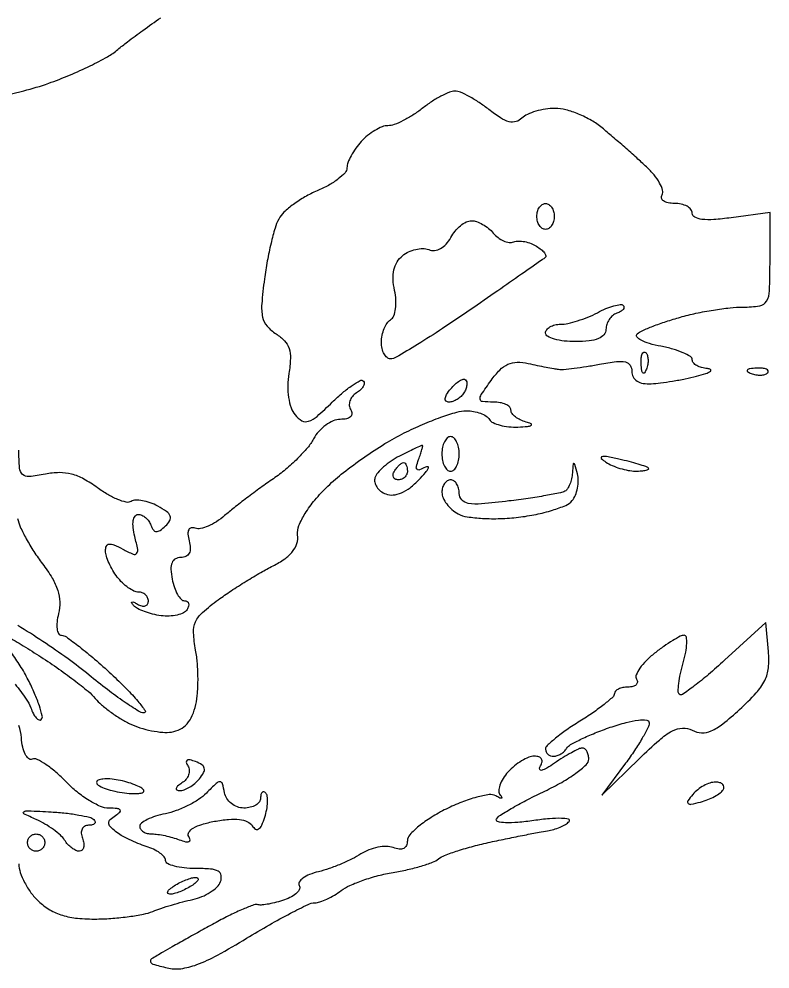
# Model space of a CAD drawing. Extents: x 0 to 102, y 0 to 135.
# Drawn here: x 94.16 to 101.52, y 86.41 to 95.71 of the extents above; entities that cross this region are included whole.
import ezdxf

# ---------------------------------------------------------------- set-up
doc = ezdxf.new("R2010")
doc.units = 0
doc.header["$MEASUREMENT"] = 0

msp = doc.modelspace()

# ---------------------------------------------------------------- linework, layer by layer
for points in [[(93.884978, 94.936477, 0.011256), (94.208036, 95.00941, 0.02434), (94.451836, 95.083019, 0.013896), (94.657318, 95.162642, 0.013837), (94.858354, 95.253662, 0.013805), (95.029385, 95.342794, 0.051504), (95.128636, 95.412303, -0.016929), (95.222822, 95.488469, -0.004726), (95.37526, 95.601187, -0.004763), (95.550246, 95.725511, -0.004989)], [(94.023571, 89.676979, -0.009799), (94.180703, 89.586393, -0.006867), (94.354214, 89.478504, -0.00954), (94.531105, 89.360296, -0.010321), (94.698704, 89.238399, -0.009887), (94.837933, 89.128267, -0.04819), (94.908952, 89.05726, 0.04278), (94.968705, 88.996212, 0.019857), (95.055651, 88.927202, 0.019503), (95.153286, 88.861519, 0.025696), (95.247352, 88.80991, 0.036002), (95.346561, 88.770462, 0.027572), (95.459647, 88.741424, 0.02822), (95.569063, 88.726027, 0.057179), (95.65586, 88.728706, 0.083959), (95.740197, 88.755965, 0.091727), (95.807966, 88.808897, 0.079834), (95.85892, 88.889196, 0.047512), (95.893674, 88.997259, 0.036088), (95.910135, 89.110736, 0.018806), (95.915041, 89.25369, 0.018603), (95.909051, 89.401499, 0.026942), (95.891912, 89.531011, -0.033402), (95.87162, 89.701209, -0.119179), (95.89169, 89.808249, -0.10639), (95.959929, 89.900947, -0.023824), (96.11385, 90.024554, -0.011235), (96.238696, 90.111161, -0.007467), (96.385492, 90.205064, -0.007518), (96.530788, 90.291986, -0.014539), (96.649953, 90.356316, 0.036207), (96.764665, 90.424815, 0.072024), (96.841606, 90.497143, 0.092271), (96.882984, 90.575003, 0.10196), (96.891594, 90.659759, -0.12247), (96.904514, 90.750294, -0.042489), (96.964737, 90.868734, -0.03643), (97.060927, 91.001174, -0.024995), (97.187694, 91.136987, -0.026121), (97.339159, 91.269197, -0.014332), (97.537185, 91.415633, -0.014253), (97.747254, 91.553134, -0.022058), (97.936786, 91.658394, -0.014361), (98.116129, 91.741541, -0.01562), (98.295047, 91.811796, -0.015244), (98.451367, 91.862291, -0.070607), (98.545143, 91.8756, -0.044594), (98.615226, 91.869337, -0.045248), (98.682734, 91.850749, -0.049328), (98.738123, 91.823464, -0.115749), (98.7705, 91.791, 0.14488), (98.806174, 91.759109, 0.045195), (98.874301, 91.734134, 0.040881), (98.959465, 91.718695, 0.03519), (99.050443, 91.716214, 0.010366), (99.143779, 91.722178, 0.116187), (99.178889, 91.733653, 0.60312), (99.178015, 91.747773, 0.042005), (99.13005, 91.764717, -0.046657), (99.073408, 91.78532, -0.05682), (99.02549, 91.81507, -0.067019), (98.992776, 91.848955, -0.159836), (98.982, 91.881803, 0.206757), (98.969054, 91.911772, 0.082714), (98.931137, 91.937171, 0.063066), (98.875136, 91.954444, 0.043333), (98.80885, 91.9602, -0.023026), (98.703261, 91.965065, -0.359299), (98.679361, 91.988801, -0.174639), (98.690495, 92.032991, -0.006798), (98.7877, 92.1732, -0.038882), (98.872401, 92.274267, -0.092163), (98.952454, 92.330424, -0.103803), (99.041095, 92.350345, -0.058511), (99.1512, 92.338999, 0.003429), (99.238378, 92.32017, 0.003475), (99.325423, 92.302624, 0.003383), (99.401372, 92.288395, 0.014185), (99.4473, 92.281451, 0.053432), (99.497727, 92.280698, 0.007704), (99.600241, 92.291734, 0.008665), (99.721483, 92.308817, 0.007312), (99.84915, 92.330986, -0.014932), (100.015357, 92.357245, -0.086857), (100.103613, 92.353142, -0.200817), (100.148937, 92.321052, -0.1405), (100.1664, 92.260133, 0.122965), (100.179808, 92.206437, 0.129769), (100.216725, 92.16661, 0.101281), (100.276804, 92.143768, 0.053549), (100.35675, 92.139409, 0.019579), (100.447615, 92.147764, 0.008887), (100.565738, 92.165449, 0.008784), (100.68981, 92.188534, 0.011912), (100.8009, 92.214, 0.014768), (100.890641, 92.239679, 0.076667), (100.936657, 92.262551, 0.526251), (100.93646, 92.278428, 0.131264), (100.90665, 92.288591, -0.048337), (100.849998, 92.297972, -0.065459), (100.80209, 92.317745, -0.08241), (100.769694, 92.344299, -0.181901), (100.7586, 92.373785, 0.260788), (100.740338, 92.406417, 0.035576), (100.668384, 92.443809, 0.033464), (100.569148, 92.479049, 0.022223), (100.451481, 92.506586, -0.023366), (100.33874, 92.533241, -0.051109), (100.256453, 92.566205, -0.103568), (100.216156, 92.599433, -0.402994), (100.218831, 92.628639, -0.074959), (100.267319, 92.659287, -0.011339), (100.373713, 92.703189, -0.012496), (100.502736, 92.749364, -0.010516), (100.641515, 92.791938, -0.016791), (100.794226, 92.829803, -0.012417), (100.965326, 92.861759, -0.01258), (101.128631, 92.883882, -0.02738), (101.254865, 92.8908, 0.036611), (101.419228, 92.902851, 0.230189), (101.486756, 92.948938, 0.122511), (101.515146, 93.049317, 0.007953), (101.52, 93.354482), (101.52, 93.818163), (101.1393, 93.765982, -0.015373), (100.96821, 93.74787, -0.047431), (100.852052, 93.750201, -0.08746), (100.782741, 93.770833, -0.284037), (100.7586, 93.809901, 0.175883), (100.745288, 93.846573, 0.092828), (100.707431, 93.877771, 0.073007), (100.65105, 93.898888, 0.053206), (100.584407, 93.906, -0.04742), (100.521296, 93.911999, -0.103245), (100.476614, 93.930643, -0.18072), (100.457284, 93.958172, -0.204833), (100.462062, 93.989891, 0.214431), (100.468037, 94.035208, 0.054361), (100.438421, 94.105262, 0.045609), (100.38353, 94.185542, 0.032514), (100.308776, 94.264841, 0.004768), (100.213684, 94.351731, 0.002668), (100.096454, 94.455692, 0.002662), (99.976837, 94.559513, 0.004328), (99.874035, 94.64625, 0.042256), (99.76927, 94.719118, 0.032605), (99.644402, 94.780685, 0.033472), (99.519263, 94.822985, 0.064853), (99.414733, 94.8366, 0.03705), (99.319791, 94.829555, 0.034384), (99.224463, 94.808551, 0.036215), (99.142287, 94.777806, 0.08898), (99.089554, 94.741114, -0.129438), (99.031368, 94.707182, -0.13216), (98.964507, 94.706666, -0.079456), (98.880169, 94.74369, -0.023573), (98.765125, 94.825714, 0.020113), (98.669838, 94.894649, 0.022593), (98.57286, 94.9529, 0.022614), (98.486667, 94.994589, 0.101668), (98.4321, 95.0058, 0.098475), (98.378205, 94.995082, 0.023705), (98.295406, 94.956097, 0.023429), (98.202904, 94.901365, 0.021348), (98.112915, 94.8366, -0.02474), (98.021635, 94.77184, -0.025483), (97.92528, 94.717102, -0.026274), (97.837295, 94.678533, -0.090394), (97.776218, 94.6674, 0.094996), (97.719697, 94.656564, 0.038824), (97.649214, 94.621954, 0.036624), (97.577166, 94.571889, 0.038704), (97.514612, 94.512689, 0.029876), (97.461028, 94.445859, 0.029779), (97.415729, 94.373048, 0.031185), (97.384072, 94.304865, 0.093349), (97.3746, 94.254572, -0.190007), (97.355737, 94.206726, -0.040801), (97.288517, 94.145574, -0.037186), (97.193754, 94.08318, -0.028046), (97.081551, 94.028723, 0.030998), (96.963297, 93.970464, 0.028923), (96.850264, 93.896802, 0.030152), (96.757681, 93.819502, 0.081036), (96.705706, 93.751573, 0.051407), (96.67006, 93.664525, 0.01283), (96.630449, 93.515798, 0.012975), (96.593732, 93.342414, 0.012714), (96.565778, 93.166181, 0.012788), (96.539681, 92.921628, 0.072639), (96.548068, 92.791343, 0.126748), (96.591328, 92.704346, 0.074874), (96.679995, 92.628486, -0.06389), (96.762088, 92.561302, -0.11113), (96.806833, 92.485972, -0.088858), (96.820545, 92.386788, -0.030261), (96.805919, 92.241554, 0.036094), (96.795147, 92.120454, 0.040979), (96.802756, 92.00419, 0.045342), (96.826942, 91.904442, 0.091307), (96.866365, 91.834065, 0.093483), (96.933971, 91.77808, 0.212145), (96.998701, 91.772426, 0.098224), (97.08127, 91.820449, 0.012879), (97.230787, 91.95928, -0.016895), (97.333212, 92.052865, -0.027459), (97.426881, 92.124315, -0.026268), (97.503697, 92.170801, -0.33058), (97.535269, 92.166131, -0.220723), (97.543711, 92.14307, -0.112018), (97.53418, 92.112971, -0.076295), (97.507427, 92.080027, -0.045746), (97.467061, 92.049659, 0.080983), (97.427859, 92.015608, 0.091762), (97.403527, 91.972209, 0.100716), (97.397663, 91.926359, 0.120589), (97.411054, 91.885059, -0.134697), (97.422136, 91.847345, -0.213861), (97.409144, 91.816902, -0.137145), (97.370659, 91.797185, -0.050262), (97.309289, 91.791, 0.10085), (97.240576, 91.776998, 0.056976), (97.166336, 91.734897, 0.05353), (97.098153, 91.673057, 0.059015), (97.047178, 91.600013, -0.053218), (96.987809, 91.51281, -0.02124), (96.889504, 91.406552, -0.020733), (96.77286, 91.299977, -0.024538), (96.653949, 91.209618, 0.006699), (96.528833, 91.121401, 0.005028), (96.393436, 91.0211, 0.005084), (96.26792, 90.924127, 0.011619), (96.175758, 90.847874, -0.035692), (96.096671, 90.78861, -0.04175), (96.013862, 90.744622, -0.046388), (95.9392, 90.72053, -0.147513), (95.887466, 90.724339, 0.128339), (95.848312, 90.728708, 0.251586), (95.823808, 90.710575, 0.137362), (95.81659, 90.667949, 0.037644), (95.828942, 90.60027, -0.052325), (95.839701, 90.529673, -0.129532), (95.828827, 90.478895, -0.169967), (95.797114, 90.448421, -0.107607), (95.746499, 90.4374, 0.125165), (95.693097, 90.423819, 0.174798), (95.660648, 90.387313, 0.108833), (95.650061, 90.323222, 0.033959), (95.661894, 90.2259, 0.034301), (95.683216, 90.144921, 0.047693), (95.713869, 90.076528, 0.057428), (95.748599, 90.029034, 0.20914), (95.782055, 90.0144, -0.132188), (95.808026, 90.007412, -0.190183), (95.822633, 89.988945, -0.143618), (95.822859, 89.960911, -0.069195), (95.80823, 89.927745, -0.143488), (95.773357, 89.896398, -0.054574), (95.711057, 89.874492, -0.048282), (95.633897, 89.864201, -0.042333), (95.552636, 89.868146, -0.028032), (95.470402, 89.88389, -0.027955), (95.390368, 89.908746, -0.029112), (95.323206, 89.938354, -0.089872), (95.283949, 89.968365, -0.037077), (95.2647, 89.992926, -0.500594), (95.267942, 90.002159, -0.191685), (95.284875, 90.000906, -0.017389), (95.32305, 89.980671, 0.065278), (95.363537, 89.963942, 0.132461), (95.397736, 89.964009, 0.184187), (95.420182, 89.980361, 0.145228), (95.4288, 90.009407, 0.106802), (95.421414, 90.04359, 0.099453), (95.400476, 90.072682, 0.095941), (95.369186, 90.092186, 0.091782), (95.332377, 90.099, -0.11302), (95.287508, 90.109273, -0.04167), (95.231264, 90.14249, -0.038672), (95.173692, 90.1904, -0.037549), (95.123567, 90.24705, -0.030117), (95.080354, 90.311718, -0.026895), (95.043404, 90.383549, -0.027866), (95.017278, 90.451796, -0.071407), (95.008491, 90.503827, -0.103667), (95.017054, 90.550395, -0.277807), (95.043031, 90.569752, -0.127348), (95.091462, 90.562191, -0.020798), (95.177725, 90.520542, 0.018127), (95.279527, 90.470718, 0.317552), (95.313689, 90.477503, 0.243896), (95.324573, 90.515167, 0.012194), (95.295454, 90.644465, -0.032537), (95.279641, 90.730941, -0.066423), (95.280802, 90.799804, -0.108251), (95.297724, 90.844068, -0.252673), (95.327979, 90.8604, -0.10787), (95.364028, 90.852531, -0.067702), (95.400616, 90.829336, -0.06315), (95.432175, 90.79508, -0.066817), (95.453475, 90.75465, 0.066187), (95.477663, 90.708597, 0.228941), (95.506347, 90.692745, 0.168977), (95.543261, 90.703362, 0.034809), (95.596508, 90.746813, 0.073212), (95.638698, 90.8, 0.227916), (95.642092, 90.844403, 0.149414), (95.607714, 90.887925, 0.028564), (95.520734, 90.941075, 0.037185), (95.445862, 90.974247, 0.041858), (95.369782, 90.994409, 0.046209), (95.303266, 90.999946, 0.136911), (95.259664, 90.98734, -0.198527), (95.212497, 90.97965, -0.039061), (95.129012, 91.006247, -0.035964), (95.030326, 91.054945, -0.02659), (94.928692, 91.122038, 0.03417), (94.796327, 91.206567, 0.061285), (94.67663, 91.254042, 0.066144), (94.555468, 91.269031, 0.047131), (94.419279, 91.254926, -0.021829), (94.259486, 91.230163, -0.214812), (94.196244, 91.250637, -0.193595), (94.165964, 91.312996, -0.017398), (94.1598, 91.490096, 0.014735)], [(94.147236, 90.820819, 0.059388), (94.173578, 90.738281, 0.018556), (94.231906, 90.621928, 0.018255), (94.307264, 90.495724, 0.019202), (94.390439, 90.377527, -0.027953), (94.485786, 90.236868, -0.056988), (94.540849, 90.115517, -0.070026), (94.560508, 90.002549, -0.069706), (94.548275, 89.888358, 0.034321), (94.533691, 89.806963, 0.05955), (94.534397, 89.73838, 0.089231), (94.549056, 89.692178, 0.278259), (94.575874, 89.676, -0.157017), (94.624855, 89.66023, -0.0091), (94.752613, 89.564873, -0.013108), (94.902068, 89.442625, -0.009216), (95.063936, 89.297696, -0.01011), (95.214216, 89.152297, -0.019924), (95.326468, 89.029815, -0.022326), (95.396792, 88.938707, -0.597867), (95.3859, 88.916996, -0.149777), (95.333356, 88.931494, -0.008678), (95.192609, 89.0245, -0.012562), (95.027336, 89.144097, -0.008866), (94.847532, 89.286333, 0.015252), (94.641181, 89.445326, 0.010055), (94.394913, 89.615942, 0.010121), (94.148459, 89.772362, 0.019225)], [(94.123489, 89.197096, -0.012364), (94.232431, 89.051617, -0.070263), (94.276789, 88.965941, 0.033303), (94.301647, 88.907801, 0.065464), (94.33005, 88.866404, 0.11446), (94.357079, 88.847481, 0.300659), (94.379193, 88.851993, 0.262498), (94.388884, 88.886741, 0.019429), (94.360568, 88.98511, 0.023), (94.314417, 89.105839, 0.015158), (94.250897, 89.240265, 0.021712), (94.173167, 89.37756, 0.021861), (94.083987, 89.507274, 0.022304)], [(94.1598, 87.4363, 0.081511), (94.173511, 87.352756, 0.039834), (94.21616, 87.253257, 0.03814), (94.278243, 87.154413, 0.044916), (94.351665, 87.071846, 0.054751), (94.46269, 86.988353, 0.059713), (94.586089, 86.933819, 0.051067), (94.734586, 86.904522, 0.026871), (94.922715, 86.897178, 0.015433), (95.080298, 86.904365, 0.014567), (95.240217, 86.921311, 0.0147), (95.380873, 86.944602, 0.048136), (95.4711, 86.971497, -0.016162), (95.551815, 87.001288, -0.007954), (95.656197, 87.034189, -0.007884), (95.765766, 87.064946, -0.011384), (95.863619, 87.088388, 0.04549), (95.95268, 87.116259, 0.044791), (96.035724, 87.159886, 0.048466), (96.101196, 87.211768, 0.109796), (96.135913, 87.26417, 0.134102), (96.142001, 87.32497, 0.234889), (96.112937, 87.364981, 0.102216), (96.037692, 87.386408, 0.018427), (95.891445, 87.3918, -0.025407), (95.778995, 87.397518, -0.040285), (95.684199, 87.414977, -0.048367), (95.617, 87.440218, -0.286153), (95.598, 87.470699, 0.184582), (95.584864, 87.505071, 0.054043), (95.542085, 87.543563, 0.046323), (95.480513, 87.579816, 0.035538), (95.40765, 87.607953, -0.022102), (95.326732, 87.636729, -0.016923), (95.240975, 87.674995, -0.017212), (95.163021, 87.716372, -0.038279), (95.107546, 87.754236, -0.034131), (95.054169, 87.803335, -0.192032), (95.040091, 87.838637, -0.212263), (95.054792, 87.871706, -0.042243), (95.107546, 87.911787, 0.044928), (95.150033, 87.944428, 0.412814), (95.150936, 87.965458, 0.190544), (95.122553, 87.979313, 0.017532), (95.042778, 87.982705, -0.101741), (94.958917, 88.000597, -0.034228), (94.847482, 88.058813, -0.032399), (94.729735, 88.141922, -0.031864), (94.623014, 88.239977, 0.022838), (94.522677, 88.335562, 0.031704), (94.42401, 88.410894, 0.03273), (94.338707, 88.460106, 0.208722), (94.289936, 88.462366, -0.277168), (94.255079, 88.468548, -0.097584), (94.222665, 88.510317, -0.062882), (94.197442, 88.581662, -0.035332), (94.184271, 88.672769, 0.063538), (94.160164, 88.791784, 0.022659)]]:
    msp.add_lwpolyline(points, format="xyb")
for points in [[(99.3204, 93.906, -0.148195), (99.352663, 93.896223, -0.098894), (99.380149, 93.868723, -0.082425), (99.398681, 93.827614, -0.064853), (99.405, 93.7791, -0.064853), (99.398681, 93.730586, -0.082425), (99.380149, 93.689477, -0.098894), (99.352663, 93.661977, -0.148195), (99.3204, 93.6522, -0.148195), (99.288137, 93.661977, -0.098894), (99.260651, 93.689477, -0.082425), (99.242119, 93.730586, -0.064853), (99.2358, 93.7791, -0.064853), (99.242119, 93.827614, -0.082425), (99.260651, 93.868723, -0.098894), (99.288137, 93.896223, -0.148195)], [(98.593918, 93.7368, -0.08564), (98.644737, 93.728031, -0.043663), (98.703834, 93.701, -0.041684), (98.761535, 93.66156, -0.048831), (98.808627, 93.614929, 0.058623), (98.854719, 93.571036, 0.06037), (98.909307, 93.539544, 0.066885), (98.963764, 93.524526, 0.122066), (99.009335, 93.52944, -0.088935), (99.056483, 93.537676, -0.046036), (99.11621, 93.531896, -0.043807), (99.178371, 93.514288, -0.050707), (99.23335, 93.486711, -0.031008), (99.278212, 93.454122, -0.056819), (99.309537, 93.421626, -0.089516), (99.323604, 93.394271, -0.309451), (99.31795, 93.376236, -0.014379), (99.287153, 93.3534, -0.000178), (99.085581, 93.21284, -0.000527), (98.852199, 93.050587, -0.000345), (98.582867, 92.864036, -0.005474), (98.310138, 92.679793, -0.008052), (98.066209, 92.524446, -0.004326), (97.857962, 92.398957, -0.134215), (97.800317, 92.3832, -0.181521), (97.766988, 92.395712, -0.091204), (97.738649, 92.431436, -0.071141), (97.719451, 92.484576, -0.051204), (97.713, 92.547407, -0.049474), (97.719638, 92.614325, -0.047423), (97.739306, 92.679637, -0.051144), (97.76822, 92.733913, -0.106788), (97.802553, 92.766961, 0.165568), (97.833568, 92.804612, 0.056986), (97.85106, 92.873968, 0.048808), (97.85417, 92.961121, 0.038602), (97.841092, 93.054574, -0.042158), (97.82666, 93.163322, -0.068832), (97.834987, 93.255825, -0.080002), (97.866231, 93.332511, -0.083071), (97.919661, 93.394384, -0.063122), (97.978634, 93.431906, -0.053687), (98.048394, 93.456058, -0.056111), (98.117909, 93.464011, -0.092317), (98.175932, 93.453315, 0.119127), (98.233174, 93.445874, 0.098058), (98.292115, 93.464323, 0.084109), (98.346826, 93.507373, 0.061304), (98.391486, 93.57075, -0.048717), (98.4339, 93.634269, -0.049466), (98.487608, 93.688023, -0.054261), (98.543978, 93.724839, -0.118082)], [(100.0818, 92.907325, -0.22562), (100.088929, 92.889129, -0.155209), (100.08061, 92.8682, -0.090689), (100.055861, 92.847202, -0.044953), (100.01835, 92.829868, 0.091153), (99.977927, 92.806463, 0.068411), (99.943664, 92.767988, 0.067172), (99.920516, 92.720889, 0.080841), (99.9126, 92.67225, -0.182916), (99.892855, 92.620084, -0.11615), (99.839197, 92.582111, -0.069939), (99.748082, 92.559334, -0.026332), (99.6165, 92.5524, -0.027026), (99.503042, 92.558537, -0.042582), (99.407379, 92.577251, -0.052312), (99.340035, 92.60437, -0.277684), (99.3204, 92.637, -0.169851), (99.331725, 92.669377, -0.093355), (99.36389, 92.697115, -0.074307), (99.411816, 92.716098, -0.055147), (99.46845, 92.722847, 0.052688), (99.539982, 92.731016, 0.0212), (99.635138, 92.756469, 0.020697), (99.736165, 92.792793, 0.024623), (99.828, 92.835555, -0.021472), (99.912097, 92.875359, -0.030897), (99.989797, 92.902615, -0.031413), (100.05304, 92.916278, -0.229809)], [(100.302112, 92.444887, -0.126455), (100.318461, 92.417229, -0.060344), (100.325158, 92.376172, -0.05415), (100.321992, 92.329003, -0.051402), (100.308791, 92.282737, -0.054073), (100.290048, 92.247487, -0.470617), (100.27463, 92.246028, -0.168741), (100.262674, 92.270711, -0.018894), (100.257679, 92.33385, -0.028489), (100.258609, 92.392747, -0.077125), (100.267976, 92.433354, -0.208169), (100.283597, 92.448797, -0.296942)], [(101.38605, 92.291921, 0.018894), (101.322911, 92.286926, 0.168741), (101.298228, 92.27497, 0.470617), (101.299687, 92.259552, 0.054073), (101.334938, 92.240809, 0.051402), (101.381203, 92.227608, 0.05415), (101.428372, 92.224442, 0.060344), (101.469429, 92.231139, 0.126455), (101.497087, 92.247488, 0.296942), (101.500997, 92.266003, 0.208169), (101.485554, 92.281624, 0.077125), (101.444947, 92.290991, 0.028489)], [(98.537227, 92.179373, -0.161573), (98.547976, 92.15795, -0.069134), (98.548189, 92.125525, -0.058241), (98.538648, 92.087814, -0.04739), (98.520179, 92.050429, -0.0641), (98.492177, 92.015914, -0.051744), (98.454368, 91.986705, -0.053409), (98.412985, 91.966834, -0.085443), (98.374448, 91.9602, -0.176123), (98.346281, 91.970439, -0.256649), (98.336913, 91.994521, -0.110288), (98.35161, 92.034643, -0.030483), (98.391497, 92.089144, -0.030935), (98.435311, 92.135746, -0.05004), (98.478448, 92.168839, -0.066988), (98.514777, 92.185088, -0.274667)], [(98.3898, 91.6218, 0.191087), (98.357493, 91.608985, 0.088204), (98.330051, 91.572097, 0.068025), (98.311434, 91.517354, 0.048028), (98.3052, 91.4526, 0.048028), (98.311434, 91.387846, 0.068025), (98.330051, 91.333102, 0.088204), (98.357493, 91.296215, 0.191087), (98.3898, 91.2834, 0.191087), (98.422107, 91.296215, 0.088204), (98.449549, 91.333102, 0.068025), (98.468166, 91.387846, 0.048028), (98.4744, 91.4526, 0.048028), (98.468166, 91.517354, 0.068025), (98.449549, 91.572097, 0.088204), (98.422107, 91.608985, 0.191087)], [(98.112195, 91.535953, 0.09206), (98.099241, 91.532632, 0.001932), (98.038967, 91.504374, 0.004424), (97.968709, 91.47034, 0.002958), (97.888881, 91.430203, 0.030735), (97.807926, 91.382417, 0.031331), (97.733985, 91.325347, 0.032989), (97.676474, 91.267775, 0.100414), (97.649196, 91.219994, 0.132059), (97.646702, 91.17552, 0.095181), (97.665985, 91.129448, 0.083412), (97.704052, 91.088799, 0.071456), (97.75531, 91.06019, 0.116609), (97.826725, 91.050545, 0.076576), (97.907466, 91.071229, 0.062226), (97.99331, 91.121288, 0.039494), (98.079595, 91.198688, 0.012932), (98.143345, 91.269237, 0.060137), (98.173767, 91.314788, 0.503855), (98.167297, 91.327692, 0.173344), (98.142773, 91.323465, -0.033023), (98.086122, 91.296242, -0.313877), (98.06131, 91.301956, -0.255943), (98.054738, 91.329404, -0.025084), (98.076668, 91.396422, 0.01049), (98.09607, 91.450337, 0.018785), (98.109388, 91.49548, 0.015011), (98.117158, 91.530344, 0.491533)], [(100.0395, 91.400969, 0.007762), (99.917328, 91.426312, 0.103987), (99.87179, 91.425483, 0.593089), (99.867143, 91.408994, 0.045015), (99.9126, 91.371865, 0.047271), (99.972957, 91.338857, 0.028277), (100.049855, 91.310836, 0.028137), (100.130303, 91.291435, 0.043125), (100.20165, 91.284695, 0.01745), (100.26154, 91.286307, 0.040932), (100.305814, 91.29271, 0.094548), (100.327929, 91.302427, 0.491546), (100.32855, 91.313799, 0.097072), (100.30295, 91.328392, 0.007915), (100.229101, 91.351944, 0.010398), (100.139278, 91.377007, 0.007812)], [(97.929493, 91.368, -0.210953), (97.943759, 91.361701, -0.081139), (97.955841, 91.343149, -0.061769), (97.964064, 91.315789, -0.042167), (97.9668, 91.2834, -0.105053), (97.959942, 91.25112, -0.099167), (97.940482, 91.223651, -0.09642), (97.911407, 91.20524, -0.093332), (97.877207, 91.1988, -0.108972), (97.847179, 91.205423, -0.182303), (97.829291, 91.223651, -0.161196), (97.826659, 91.251074, -0.082592), (97.8399, 91.2834, -0.029505), (97.862657, 91.315783, -0.035638), (97.887786, 91.343149, -0.038439), (97.911665, 91.362455, -0.151918)], [(99.6333, 91.258186, 0.003144), (99.608792, 91.350246, 0.288257), (99.598953, 91.359285, 0.442783), (99.59061, 91.352917, 0.004174), (99.584014, 91.267243, -0.038731), (99.575571, 91.209791, -0.040928), (99.558444, 91.15542, -0.044554), (99.53582, 91.111536, -0.120835), (99.51075, 91.087457, -0.083215), (99.465456, 91.070476, -0.005092), (99.323044, 91.0442, -0.007467), (99.151807, 91.017033, -0.005452), (98.96085, 90.991776, -0.008328), (98.693248, 90.96386, -0.059652), (98.563538, 90.967996, -0.16862), (98.499718, 91.001639, -0.190134), (98.4744, 91.065812, 0.061746), (98.468096, 91.116664, 0.080147), (98.449549, 91.159735, 0.097771), (98.422065, 91.188565, 0.154813), (98.3898, 91.1988, 0.14491), (98.357538, 91.189249, 0.099365), (98.330051, 91.162397, 0.083557), (98.311527, 91.122248, 0.066486), (98.3052, 91.074877, 0.106557), (98.316766, 91.021223, 0.056278), (98.351773, 90.96243, 0.052259), (98.403107, 90.907759, 0.05532), (98.463748, 90.866101, 0.08618), (98.552901, 90.83661, 0.022714), (98.702919, 90.821239, 0.022364), (98.877903, 90.819145, 0.021286), (99.055306, 90.832532, 0.020915), (99.227841, 90.860325, 0.024594), (99.388211, 90.901395, 0.024597), (99.518213, 90.948713, 0.120532), (99.580544, 90.994944, 0.075073), (99.61295, 91.048657, 0.048841), (99.634085, 91.118111, 0.048136), (99.641594, 91.191774, 0.064911)], [(101.504925, 89.518371), (101.4777, 89.8029), (101.07412, 89.43098, -0.009448), (100.916571, 89.291203, -0.015549), (100.777599, 89.179804, -0.009308), (100.661049, 89.095539, -0.362984), (100.631416, 89.098184, -0.209897), (100.620055, 89.127336, -0.020201), (100.626477, 89.204935, -0.022979), (100.642797, 89.300625, -0.016109), (100.669541, 89.406653, 0.021847), (100.69434, 89.509948, 0.038759), (100.704332, 89.596879, 0.050537), (100.700395, 89.6583, 0.36667), (100.679503, 89.676, 0.121335), (100.641218, 89.66657, 0.015228), (100.566267, 89.624308, 0.017183), (100.479092, 89.567412, 0.013478), (100.388503, 89.500026, 0.030166), (100.306322, 89.426949, 0.044618), (100.244633, 89.352883, 0.053996), (100.209446, 89.288076, 0.240244), (100.212887, 89.246226, -0.156119), (100.220227, 89.216721, -0.191389), (100.208113, 89.191261, -0.128051), (100.176136, 89.17405, -0.059835), (100.129093, 89.1684, 0.046033), (100.078446, 89.163727, 0.064525), (100.035275, 89.149762, 0.082833), (100.005672, 89.129202, 0.193001), (99.994924, 89.10495, -0.203907), (99.978807, 89.070549, -0.013864), (99.894581, 88.999227, -0.01807), (99.785467, 88.918197, -0.012468), (99.656524, 88.834143, 0.013585), (99.527751, 88.749788, 0.019634), (99.419137, 88.667842, 0.015762), (99.336256, 88.595568, 0.208477), (99.3204, 88.559193, 0.117027), (99.326518, 88.533411, 0.100549), (99.343785, 88.511455, 0.092896), (99.369605, 88.496716, 0.083554), (99.400007, 88.4916, 0.082592), (99.433965, 88.497248, 0.053447), (99.470151, 88.514125, 0.052174), (99.502976, 88.538948, 0.066475), (99.527006, 88.568281, -0.127839), (99.565503, 88.605085, -0.014837), (99.672278, 88.660532, -0.017061), (99.805783, 88.719378, -0.013163), (99.954999, 88.774646, -0.016531), (100.109134, 88.821539, -0.036439), (100.229943, 88.844702, -0.052593), (100.311544, 88.84564, -0.387058), (100.3356, 88.81922, -0.119067), (100.323659, 88.769787, -0.013342), (100.267726, 88.667578, -0.0156), (100.193025, 88.548056, -0.012063), (100.104541, 88.422505), (99.873481, 88.1109), (100.239863, 88.468919, -0.01287), (100.435552, 88.650536, -0.058101), (100.563449, 88.739224, -0.110976), (100.663716, 88.766886, -0.135708), (100.758259, 88.745582, 0.115745), (100.849272, 88.72128, 0.111591), (100.94293, 88.739467, 0.065179), (101.057152, 88.808594, 0.016791), (101.221211, 88.949034, 0.020768), (101.384077, 89.111152, 0.071086), (101.468744, 89.23379, 0.090974), (101.504603, 89.358092, 0.048738)], [(99.67995, 88.571763, 0.094767), (99.643847, 88.562205, 0.012929), (99.57407, 88.526442, 0.014488), (99.492855, 88.479026, 0.011776), (99.408606, 88.423713, -0.017643), (99.332332, 88.374905, -0.068915), (99.280827, 88.35335, -0.377389), (99.263586, 88.361956, -0.238389), (99.265549, 88.38585, 0.071191), (99.284477, 88.429654, 0.186474), (99.281013, 88.463165, 0.197366), (99.256277, 88.484399, 0.080082), (99.211605, 88.4916, 0.096624), (99.156174, 88.480787, 0.038465), (99.086533, 88.446094, 0.036249), (99.015044, 88.395964, 0.037823), (98.952627, 88.336685, 0.042912), (98.903649, 88.272228, 0.059099), (98.872306, 88.20667, 0.074312), (98.861992, 88.149845, 0.194381), (98.876065, 88.111621, -0.044371), (98.893394, 88.088735, -0.523404), (98.889696, 88.080109, -0.165339), (98.871598, 88.082407, -0.017105), (98.833107, 88.10285, 0.167381), (98.768866, 88.115256, 0.02926), (98.646243, 88.090471, 0.028928), (98.499908, 88.042662, 0.022397), (98.346657, 87.974518, 0.023747), (98.201197, 87.893025, 0.031854), (98.078383, 87.805005, 0.033071), (97.989915, 87.722316, 0.190514), (97.9668, 87.663853, -0.099087), (97.957312, 87.616444, -0.182507), (97.930691, 87.588216, -0.147272), (97.887147, 87.581135, -0.058863), (97.827979, 87.596168, 0.092989), (97.761891, 87.60826, 0.04729), (97.677524, 87.599881, 0.044742), (97.589268, 87.574223, 0.050514), (97.510729, 87.534002, -0.028881), (97.425439, 87.485565, -0.01554), (97.315356, 87.43539, -0.015428), (97.199602, 87.39106, -0.023342), (97.09619, 87.360402, 0.033515), (97.009049, 87.33263, 0.060466), (96.94324, 87.296991, 0.094683), (96.907445, 87.259697, 0.29017), (96.907068, 87.226211, -0.238687), (96.909969, 87.192155, -0.103792), (96.883978, 87.153377, -0.069991), (96.832457, 87.115518, -0.041561), (96.762478, 87.08503, -0.016913), (96.684331, 87.061369, -0.019167), (96.607939, 87.044139, -0.01873), (96.542442, 87.034504, -0.092482), (96.505412, 87.037318, 0.154022), (96.46365, 87.035422, 0.011653), (96.356984, 86.993521, 0.015199), (96.230099, 86.935634, 0.010956), (96.09209, 86.863729, 0.000962), (95.946204, 86.783243, 0.000867), (95.7955, 86.699379, 0.000868), (95.660681, 86.623739, 0.002756), (95.570869, 86.572492, 0.009791), (95.460173, 86.50559, 0.329697), (95.449634, 86.47847, 0.263326), (95.472246, 86.455671, 0.007165), (95.612958, 86.418203, 0.095654), (95.746783, 86.410811, 0.055468), (95.903493, 86.450221, 0.036327), (96.105858, 86.542986, 0.011702), (96.391507, 86.708761, -0.00732), (96.614786, 86.84097, -0.010019), (96.819804, 86.952953, -0.00713), (96.993372, 87.040167, -0.106796), (97.05884, 87.056091, 0.075616), (97.109575, 87.065152, 0.026763), (97.178255, 87.09268, 0.025845), (97.251626, 87.131476, 0.027593), (97.318953, 87.176873, -0.058031), (97.402798, 87.226279, -0.020669), (97.53235, 87.277307, -0.020186), (97.680453, 87.322072, -0.022449), (97.826553, 87.352947, 0.015049), (97.968081, 87.380676, 0.016819), (98.102474, 87.416024, 0.016316), (98.214317, 87.453518, 0.080536), (98.271916, 87.486254, -0.078709), (98.331918, 87.520644, -0.01264), (98.45964, 87.565547, -0.013706), (98.614154, 87.610879, -0.011646), (98.779516, 87.650415, -0.001961), (98.94874, 87.686035, -0.002083), (99.114876, 87.719604, -0.001982), (99.258127, 87.747339, -0.009596), (99.339827, 87.761203, 0.034625), (99.400629, 87.77468, 0.029666), (99.462314, 87.796963, 0.030767), (99.51604, 87.824084, 0.071281), (99.551327, 87.852116, 0.573155), (99.544972, 87.873908, 0.054882), (99.476658, 87.883291, 0.029461), (99.358952, 87.879517, 0.01332), (99.205616, 87.861401, -0.01463), (99.04882, 87.843294, -0.031294), (98.927035, 87.840474, -0.048926), (98.850738, 87.851007, -0.510927), (98.840514, 87.8758, -0.113817), (98.878722, 87.914404, -0.009704), (98.998735, 87.987079, -0.012446), (99.14737, 88.068317, -0.009319), (99.314848, 88.1506, 0.020085), (99.478994, 88.23568, 0.028183), (99.617513, 88.325389, 0.027547), (99.7191, 88.408576, 0.210418), (99.7434, 88.463761, 0.05481), (99.738706, 88.506452, 0.078197), (99.724762, 88.541868, 0.101599), (99.704136, 88.564745, 0.177953)], [(95.891865, 88.438451, 0.031222), (95.837429, 88.455528, 0.188599), (95.808622, 88.451725, 0.345094), (95.80043, 88.432462, 0.072904), (95.815945, 88.396572, -0.124814), (95.828921, 88.355388, -0.099555), (95.822329, 88.309136, -0.089298), (95.797091, 88.264866, -0.077634), (95.756889, 88.229637, 0.030683), (95.715728, 88.19988, 0.153319), (95.700329, 88.176336, 0.369975), (95.707513, 88.160825, 0.104058), (95.735691, 88.154495, 0.095966), (95.7792, 88.162312, 0.043062), (95.83159, 88.187955, 0.040518), (95.88399, 88.225542, 0.043736), (95.9282, 88.27022, 0.043043), (95.970259, 88.330823, 0.185426), (95.976869, 88.373412, 0.199841), (95.953213, 88.407461, 0.050719)], [(95.13395, 88.258267, 0.027247), (95.052393, 88.269295, 0.046468), (94.983695, 88.268405, 0.063359), (94.936074, 88.257136, 0.312595), (94.9212, 88.23567, 0.264436), (94.936422, 88.2089, 0.038964), (94.994441, 88.180239, 0.035452), (95.075004, 88.154426, 0.023372), (95.170532, 88.13581, 0.019964), (95.263731, 88.125912, 0.042951), (95.335877, 88.127353, 0.081842), (95.377381, 88.1388, 0.45015), (95.383282, 88.158406, 0.133462), (95.356075, 88.183847, 0.026397), (95.294951, 88.212157, 0.026254), (95.218082, 88.238353, 0.021771)], [(96.174934, 88.133952, 0.023757), (96.154574, 88.222552, 0.340373), (96.130246, 88.240713, 0.187684), (96.094007, 88.225989, 0.008674), (95.997206, 88.131309, -0.052587), (95.92141, 88.069184, -0.02853), (95.817002, 88.008782, -0.028098), (95.702551, 87.958868, -0.039438), (95.595356, 87.928481, 0.026658), (95.499155, 87.903845, 0.038876), (95.417977, 87.871261, 0.044171), (95.360267, 87.836059, 0.238049), (95.3442, 87.804225, 0.159226), (95.353425, 87.775991, 0.096899), (95.379444, 87.751945, 0.078635), (95.418297, 87.735707, 0.0598), (95.464181, 87.7302, -0.035287), (95.520657, 87.726209, -0.016893), (95.592303, 87.713551, -0.016654), (95.666537, 87.695231, -0.02279), (95.731859, 87.673523, 0.026658), (95.792734, 87.653815, 0.15204), (95.826298, 87.655224, 0.363994), (95.836756, 87.673118, 0.096369), (95.824118, 87.706547, -0.29599), (95.825008, 87.74701, -0.111562), (95.868348, 87.787472, -0.060513), (95.954059, 87.82452, -0.02542), (96.076396, 87.853975, -0.023905), (96.215351, 87.873223, -0.052176), (96.322757, 87.871675, -0.073901), (96.400171, 87.850565, -0.152026), (96.447107, 87.809773, 0.115029), (96.478576, 87.778129, 0.299948), (96.509187, 87.778854, 0.137487), (96.53927, 87.815229, 0.027614), (96.569376, 87.894597, 0.029783), (96.588391, 87.969762, 0.037316), (96.596543, 88.041187, 0.040793), (96.594049, 88.099825, 0.166862), (96.578625, 88.131375, 0.135677), (96.559671, 88.142119, 0.260065), (96.543295, 88.137712, 0.150677), (96.532073, 88.11717, 0.050256), (96.5286, 88.0827, -0.162244), (96.516053, 88.045052, -0.096249), (96.480626, 88.012993, -0.077604), (96.427745, 87.991336, -0.058521), (96.365284, 87.984, -0.087168), (96.300859, 87.995318, -0.080033), (96.242001, 88.028049, -0.082102), (96.197617, 88.076684, -0.099708)], [(100.985452, 88.2378, 0.080412), (100.931649, 88.229091, 0.044208), (100.870304, 88.202478, 0.042626), (100.811284, 88.163567, 0.052548), (100.764124, 88.117556, 0.020349), (100.714999, 88.053206, 0.366318), (100.717186, 88.02922, 0.250532), (100.745054, 88.021005, 0.012863), (100.839683, 88.043168, 0.030009), (100.91018, 88.0662, 0.030484), (100.977032, 88.097405, 0.032005), (101.031471, 88.131662, 0.098207), (101.061011, 88.163412, 0.148456), (101.068482, 88.19163, 0.191611), (101.05778, 88.215948, 0.132756), (101.028654, 88.232379, 0.062494)], [(94.477595, 87.946352, -0.013515), (94.61958, 87.934672, -0.01773), (94.748319, 87.915931, -0.01536), (94.852936, 87.893553, -0.136832), (94.893545, 87.870655, -0.130519), (94.905835, 87.849477, -0.259323), (94.901341, 87.831207, -0.155161), (94.879178, 87.818687, -0.051643), (94.841649, 87.8148, 0.127746), (94.803662, 87.804934, 0.158048), (94.778896, 87.7783, 0.128612), (94.771463, 87.737387, 0.07271), (94.782594, 87.6879, -0.052766), (94.795574, 87.639296, -0.095424), (94.794149, 87.598277, -0.144142), (94.77906, 87.571385, -0.195736), (94.753549, 87.561, -0.110377), (94.718886, 87.568746, -0.05002), (94.678771, 87.592775, -0.046162), (94.639794, 87.62779, -0.046967), (94.608154, 87.669172, 0.070477), (94.567689, 87.71725, 0.025666), (94.498245, 87.773305, 0.024846), (94.41493, 87.827667, 0.027141), (94.329, 87.871768, -0.01068), (94.208047, 87.928897, -0.617859), (94.208022, 87.948097, -0.128051), (94.252261, 87.957548, -0.002699)], [(94.329, 87.7302, -0.099038), (94.361287, 87.723741, -0.097945), (94.388749, 87.705349, -0.097945), (94.407141, 87.677887, -0.099038), (94.4136, 87.6456, -0.099038), (94.407141, 87.613313, -0.097945), (94.388749, 87.585851, -0.097945), (94.361287, 87.567459, -0.099038), (94.329, 87.561, -0.099038), (94.296713, 87.567459, -0.097945), (94.269251, 87.585851, -0.097945), (94.250859, 87.613313, -0.099038), (94.2444, 87.6456, -0.099038), (94.250859, 87.677887, -0.097945), (94.269251, 87.705349, -0.097945), (94.296713, 87.723741, -0.099038)], [(95.8941, 87.304609, -0.190341), (95.91375, 87.296847, -0.335455), (95.916572, 87.280519, -0.102785), (95.8953, 87.254271, -0.027796), (95.8518, 87.2226, -0.026766), (95.797004, 87.19121, -0.024204), (95.737326, 87.164681, -0.024967), (95.681529, 87.146192, -0.067616), (95.6403, 87.140591, -0.190341), (95.62065, 87.148353, -0.335455), (95.617828, 87.164681, -0.102785), (95.6391, 87.190929, -0.027796), (95.6826, 87.2226, -0.026766), (95.737396, 87.25399, -0.024204), (95.797074, 87.280519, -0.024967), (95.852871, 87.299008, -0.067616)]]:
    msp.add_lwpolyline(points, format="xyb", close=True)

doc.saveas('drawing.dxf')
